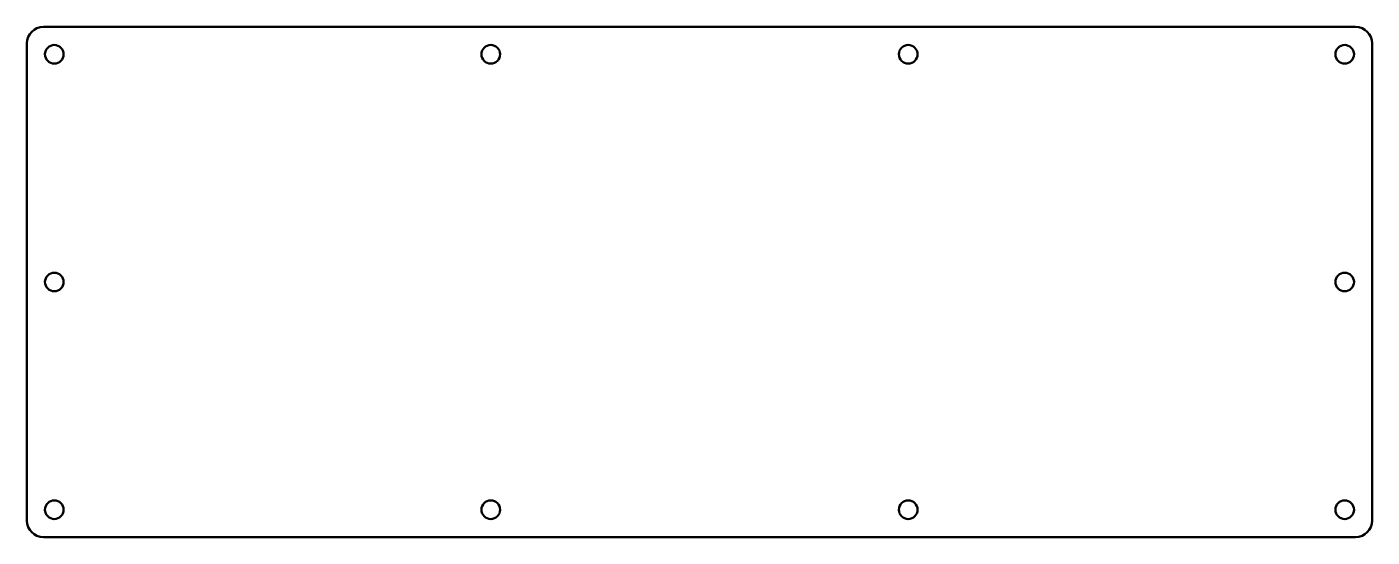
# Model space of a CAD drawing. Header units: millimetres. Extents: x 2 to 248, y 13 to 107.
import ezdxf

# ---------------------------------------------------------------- set-up
doc = ezdxf.new("R2010")
doc.units = ezdxf.units.MM
doc.layers.add('Visible (ANSI)', color=7, linetype='Continuous', lineweight=50)

msp = doc.modelspace()

# ---------------------------------------------------------------- linework, layer by layer
at = {"layer": 'Visible (ANSI)'}
for p, q in [((244.775, 106.575), (5.225, 106.575)), ((2.225, 103.575), (2.225, 16.425)), ((247.775, 16.425), (247.775, 103.575)), ((5.225, 13.425), (244.775, 13.425))]:
    msp.add_line(p, q, dxfattribs=at)
for centre in [(7.225, 101.575), (86.9, 101.575), (163.1, 101.575), (242.775, 101.575), (7.225, 60), (242.775, 60), (7.225, 18.425), (86.9, 18.425), (163.1, 18.425), (242.775, 18.425)]:
    msp.add_circle(centre, 1.7, dxfattribs=at)
for centre, start, end in [((5.225, 103.575), 90, 180), ((244.775, 103.575), 0, 90), ((5.225, 16.425), 180, 270), ((244.775, 16.425), 270, 0)]:
    msp.add_arc(centre, 3, start, end, dxfattribs=at)

doc.saveas('drawing.dxf')
